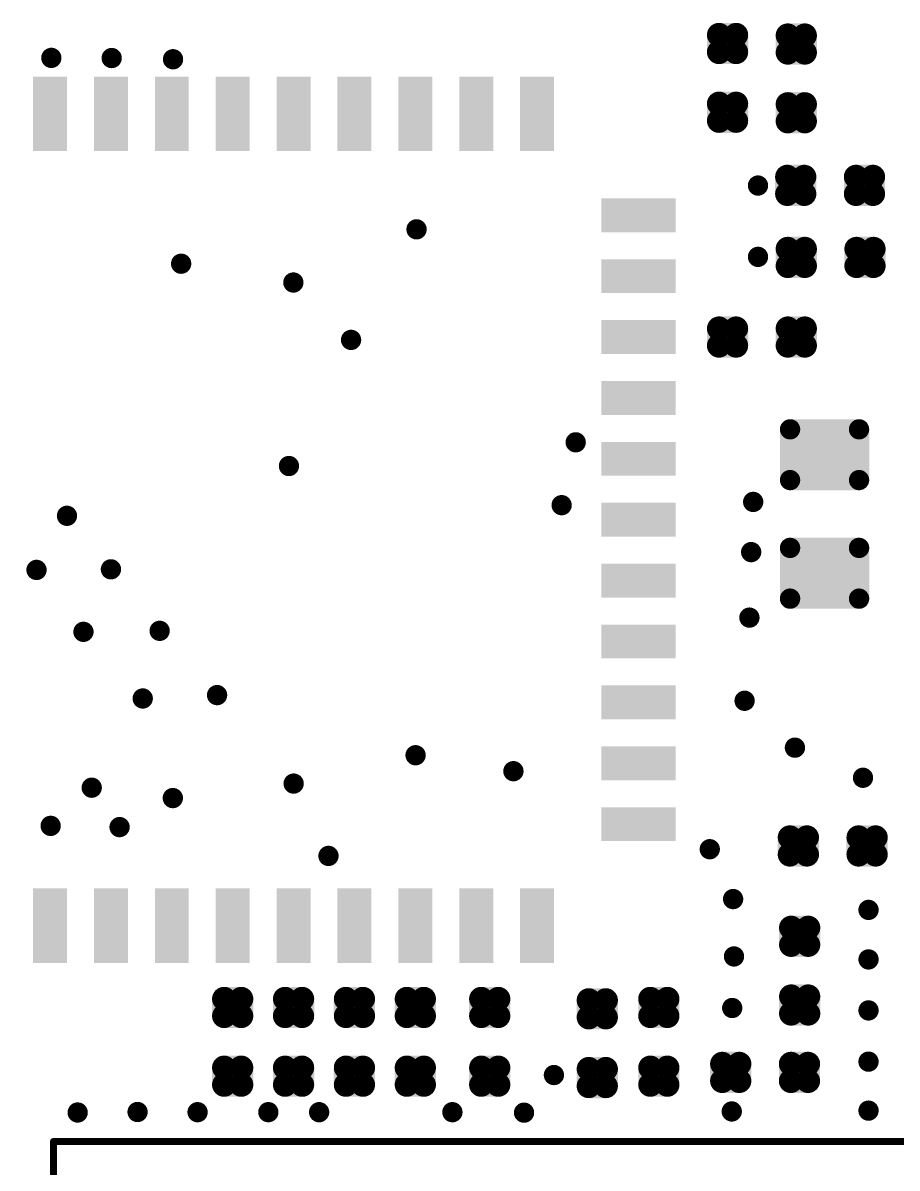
# Model space of a CAD drawing. Header units: millimetres. Extents: x 135.3 to 226.6, y 69.5 to 125.
# Drawn here: x 191.83 to 204.75, y 85.66 to 102.59 of the extents above; entities that cross this region are included whole.
import ezdxf

# ---------------------------------------------------------------- set-up
doc = ezdxf.new("R2010")
doc.units = ezdxf.units.MM
for name, color, linetype in [('Mechanical13', 56, 'Continuous'), ('TopSolder', 216, 'Continuous'), ('ViaHoleLayer', 16, 'Continuous')]:
    doc.layers.add(name, color=color, linetype=linetype)

# ---------------------------------------------------------------- blocks, each defined once
blk = doc.blocks.new('0402R_N_HIGHDENSITY_7')
at = {"layer": 'TopSolder', "const_width": 0.178}
for points in [[(-0.724, 0.127, 1), (-0.546, 0.127, 1)], [(-0.47, 0.127, 1), (-0.292, 0.127, 1)], [(0.292, 0.127, 1), (0.47, 0.127, 1)], [(0.546, 0.127, 1), (0.724, 0.127, 1)], [(-0.724, -0.127, 1), (-0.546, -0.127, 1)], [(-0.47, -0.127, 1), (-0.292, -0.127, 1)], [(0.292, -0.127, 1), (0.47, -0.127, 1)], [(0.546, -0.127, 1), (0.724, -0.127, 1)]]:
    blk.add_lwpolyline(points, format="xyb", close=True, dxfattribs=at)
at = {"layer": 'TopSolder'}
for points in [[(-0.635, -0.305), (-0.381, -0.305), (-0.635, 0.305), (-0.381, 0.305)], [(0.381, -0.305), (0.635, -0.305), (0.381, 0.305), (0.635, 0.305)], [(-0.813, -0.127), (-0.203, -0.127), (-0.813, 0.127), (-0.203, 0.127)], [(0.203, -0.127), (0.813, -0.127), (0.203, 0.127), (0.813, 0.127)]]:
    blk.add_solid(points, dxfattribs=at)
blk = doc.blocks.new('0402R_N_HIGHDENSITY_12')
at = {"layer": 'TopSolder', "const_width": 0.1778}
for points in [[(-0.7239, 0.127, 1), (-0.5461, 0.127, 1)], [(-0.4699, 0.127, 1), (-0.2921, 0.127, 1)], [(0.2921, 0.127, 1), (0.4699, 0.127, 1)], [(0.5461, 0.127, 1), (0.7239, 0.127, 1)], [(-0.7239, -0.127, 1), (-0.5461, -0.127, 1)], [(-0.4699, -0.127, 1), (-0.2921, -0.127, 1)], [(0.2921, -0.127, 1), (0.4699, -0.127, 1)], [(0.5461, -0.127, 1), (0.7239, -0.127, 1)]]:
    blk.add_lwpolyline(points, format="xyb", close=True, dxfattribs=at)
at = {"layer": 'TopSolder'}
for points in [[(-0.635, -0.3048), (-0.381, -0.3048), (-0.635, 0.3048), (-0.381, 0.3048)], [(0.381, -0.3048), (0.635, -0.3048), (0.381, 0.3048), (0.635, 0.3048)], [(-0.8128, -0.127), (-0.2032, -0.127), (-0.8128, 0.127), (-0.2032, 0.127)], [(0.2032, -0.127), (0.8128, -0.127), (0.2032, 0.127), (0.8128, 0.127)]]:
    blk.add_solid(points, dxfattribs=at)
blk = doc.blocks.new('0402R_N_HIGHDENSITY_13')
at = {"layer": 'TopSolder', "const_width": 0.1778}
for points in [[(-0.7239, 0.127, 1), (-0.5461, 0.127, 1)], [(-0.4699, 0.127, 1), (-0.2921, 0.127, 1)], [(0.2921, 0.127, 1), (0.4699, 0.127, 1)], [(0.5461, 0.127, 1), (0.7239, 0.127, 1)], [(-0.7239, -0.127, 1), (-0.5461, -0.127, 1)], [(-0.4699, -0.127, 1), (-0.2921, -0.127, 1)], [(0.2921, -0.127, 1), (0.4699, -0.127, 1)], [(0.5461, -0.127, 1), (0.7239, -0.127, 1)]]:
    blk.add_lwpolyline(points, format="xyb", close=True, dxfattribs=at)
at = {"layer": 'TopSolder'}
for points in [[(-0.635, -0.3048), (-0.381, -0.3048), (-0.635, 0.3048), (-0.381, 0.3048)], [(0.381, -0.3048), (0.635, -0.3048), (0.381, 0.3048), (0.635, 0.3048)], [(-0.8128, -0.127), (-0.2032, -0.127), (-0.8128, 0.127), (-0.2032, 0.127)], [(0.2032, -0.127), (0.8128, -0.127), (0.2032, 0.127), (0.8128, 0.127)]]:
    blk.add_solid(points, dxfattribs=at)
blk = doc.blocks.new('ANT_2_4G_HWJ_CA_C03_MIRROR_26')
at = {"layer": 'Mechanical13', "const_width": 0.102}
for points in [[(-8.25, -1), (-8.25, 4.8)], [(-8.25, 4.8), (0, 4.8)], [(0, 4.8), (6.05, 4.8)], [(6.05, -1), (6.05, 4.8)]]:
    blk.add_lwpolyline(points, dxfattribs=at)
at = {"layer": 'Mechanical13', "const_width": 0.0508}
for points in [[(-8.275, 4.8, 1), (-8.225, 4.8, 1)], [(-8.275, 4.8, 1), (-8.225, 4.8, 1)], [(-0.025, 4.8, 1), (0.025, 4.8, 1)], [(-0.026, 4.8, 1), (0.025, 4.8, 1)], [(6.025, 4.8, 1), (6.075, 4.8, 1)], [(6.025, 4.8, 1), (6.075, 4.8, 1)], [(-8.275, -1, 1), (-8.225, -1, 1)], [(6.025, -1, 1), (6.075, -1, 1)]]:
    blk.add_lwpolyline(points, format="xyb", close=True, dxfattribs=at)
at = {"layer": 'TopSolder'}
for points in [[(-2.099, -1.051), (-2.099, 1.051), (-3.401, -1.051), (-3.401, 1.051)], [(3.401, -1.051), (3.401, 1.051), (2.099, -1.051), (2.099, 1.051)]]:
    blk.add_solid(points, dxfattribs=at)
blk = doc.blocks.new('0402R_N_HIGHDENSITY_28')
at = {"layer": 'TopSolder', "const_width": 0.1778}
for points in [[(-0.7239, 0.127, 1), (-0.5461, 0.127, 1)], [(-0.4699, 0.127, 1), (-0.2921, 0.127, 1)], [(0.2921, 0.127, 1), (0.4699, 0.127, 1)], [(0.5461, 0.127, 1), (0.7239, 0.127, 1)], [(-0.7239, -0.127, 1), (-0.5461, -0.127, 1)], [(-0.4699, -0.127, 1), (-0.2921, -0.127, 1)], [(0.2921, -0.127, 1), (0.4699, -0.127, 1)], [(0.5461, -0.127, 1), (0.7239, -0.127, 1)]]:
    blk.add_lwpolyline(points, format="xyb", close=True, dxfattribs=at)
at = {"layer": 'TopSolder'}
for points in [[(-0.635, -0.3048), (-0.381, -0.3048), (-0.635, 0.3048), (-0.381, 0.3048)], [(0.381, -0.3048), (0.635, -0.3048), (0.381, 0.3048), (0.635, 0.3048)], [(-0.8128, -0.127), (-0.2032, -0.127), (-0.8128, 0.127), (-0.2032, 0.127)], [(0.2032, -0.127), (0.8128, -0.127), (0.2032, 0.127), (0.8128, 0.127)]]:
    blk.add_solid(points, dxfattribs=at)
blk = doc.blocks.new('0805_M1_31')
at = {"layer": 'TopSolder', "const_width": 0.15}
for points in [[(-0.044, 0.51, 1), (0.107, 0.51, 1)], [(0.706, 0.51, 1), (0.857, 0.51, 1)], [(1.709, 0.51, 1), (1.859, 0.51, 1)], [(2.459, 0.51, 1), (2.609, 0.51, 1)], [(-0.044, -0.51, 1), (0.107, -0.51, 1)], [(0.706, -0.51, 1), (0.857, -0.51, 1)], [(1.709, -0.51, 1), (1.859, -0.51, 1)], [(2.459, -0.51, 1), (2.609, -0.51, 1)]]:
    blk.add_lwpolyline(points, format="xyb", close=True, dxfattribs=at)
at = {"layer": 'TopSolder'}
for points in [[(-0.119, -0.51), (0.932, -0.51), (-0.119, 0.51), (0.932, 0.51)], [(0.031, -0.66), (0.781, -0.66), (0.031, 0.66), (0.781, 0.66)], [(1.634, -0.51), (2.684, -0.51), (1.634, 0.51), (2.684, 0.51)], [(1.784, -0.66), (2.534, -0.66), (1.784, 0.66), (2.534, 0.66)]]:
    blk.add_solid(points, dxfattribs=at)
blk = doc.blocks.new('0402R_N_HIGHDENSITY_37')
at = {"layer": 'TopSolder', "const_width": 0.1778}
for points in [[(-0.7239, 0.127, 1), (-0.5461, 0.127, 1)], [(-0.4699, 0.127, 1), (-0.2921, 0.127, 1)], [(0.2921, 0.127, 1), (0.4699, 0.127, 1)], [(0.5461, 0.127, 1), (0.7239, 0.127, 1)], [(-0.7239, -0.127, 1), (-0.5461, -0.127, 1)], [(-0.4699, -0.127, 1), (-0.2921, -0.127, 1)], [(0.2921, -0.127, 1), (0.4699, -0.127, 1)], [(0.5461, -0.127, 1), (0.7239, -0.127, 1)]]:
    blk.add_lwpolyline(points, format="xyb", close=True, dxfattribs=at)
at = {"layer": 'TopSolder'}
for points in [[(-0.635, -0.3048), (-0.381, -0.3048), (-0.635, 0.3048), (-0.381, 0.3048)], [(0.381, -0.3048), (0.635, -0.3048), (0.381, 0.3048), (0.635, 0.3048)], [(-0.8128, -0.127), (-0.2032, -0.127), (-0.8128, 0.127), (-0.2032, 0.127)], [(0.2032, -0.127), (0.8128, -0.127), (0.2032, 0.127), (0.8128, 0.127)]]:
    blk.add_solid(points, dxfattribs=at)
blk = doc.blocks.new('0402R_N_HIGHDENSITY_83')
at = {"layer": 'TopSolder', "const_width": 0.1778}
for points in [[(-0.7239, 0.127, 1), (-0.5461, 0.127, 1)], [(-0.4699, 0.127, 1), (-0.2921, 0.127, 1)], [(0.2921, 0.127, 1), (0.4699, 0.127, 1)], [(0.5461, 0.127, 1), (0.7239, 0.127, 1)], [(-0.7239, -0.127, 1), (-0.5461, -0.127, 1)], [(-0.4699, -0.127, 1), (-0.2921, -0.127, 1)], [(0.2921, -0.127, 1), (0.4699, -0.127, 1)], [(0.5461, -0.127, 1), (0.7239, -0.127, 1)]]:
    blk.add_lwpolyline(points, format="xyb", close=True, dxfattribs=at)
at = {"layer": 'TopSolder'}
for points in [[(-0.635, -0.3048), (-0.381, -0.3048), (-0.635, 0.3048), (-0.381, 0.3048)], [(0.381, -0.3048), (0.635, -0.3048), (0.381, 0.3048), (0.635, 0.3048)], [(-0.8128, -0.127), (-0.2032, -0.127), (-0.8128, 0.127), (-0.2032, 0.127)], [(0.2032, -0.127), (0.8128, -0.127), (0.2032, 0.127), (0.8128, 0.127)]]:
    blk.add_solid(points, dxfattribs=at)
blk = doc.blocks.new('0402R_N_HIGHDENSITY_84')
at = {"layer": 'TopSolder', "const_width": 0.1778}
for points in [[(-0.7239, 0.127, 1), (-0.5461, 0.127, 1)], [(-0.4699, 0.127, 1), (-0.2921, 0.127, 1)], [(0.2921, 0.127, 1), (0.4699, 0.127, 1)], [(0.5461, 0.127, 1), (0.7239, 0.127, 1)], [(-0.7239, -0.127, 1), (-0.5461, -0.127, 1)], [(-0.4699, -0.127, 1), (-0.2921, -0.127, 1)], [(0.2921, -0.127, 1), (0.4699, -0.127, 1)], [(0.5461, -0.127, 1), (0.7239, -0.127, 1)]]:
    blk.add_lwpolyline(points, format="xyb", close=True, dxfattribs=at)
at = {"layer": 'TopSolder'}
for points in [[(-0.635, -0.3048), (-0.381, -0.3048), (-0.635, 0.3048), (-0.381, 0.3048)], [(0.381, -0.3048), (0.635, -0.3048), (0.381, 0.3048), (0.635, 0.3048)], [(-0.8128, -0.127), (-0.2032, -0.127), (-0.8128, 0.127), (-0.2032, 0.127)], [(0.2032, -0.127), (0.8128, -0.127), (0.2032, 0.127), (0.8128, 0.127)]]:
    blk.add_solid(points, dxfattribs=at)
blk = doc.blocks.new('0402R_N_HIGHDENSITY_90')
at = {"layer": 'TopSolder', "const_width": 0.1778}
for points in [[(-0.7239, 0.127, 1), (-0.5461, 0.127, 1)], [(-0.4699, 0.127, 1), (-0.2921, 0.127, 1)], [(0.2921, 0.127, 1), (0.4699, 0.127, 1)], [(0.5461, 0.127, 1), (0.7239, 0.127, 1)], [(-0.7239, -0.127, 1), (-0.5461, -0.127, 1)], [(-0.4699, -0.127, 1), (-0.2921, -0.127, 1)], [(0.2921, -0.127, 1), (0.4699, -0.127, 1)], [(0.5461, -0.127, 1), (0.7239, -0.127, 1)]]:
    blk.add_lwpolyline(points, format="xyb", close=True, dxfattribs=at)
at = {"layer": 'TopSolder'}
for points in [[(-0.635, -0.3048), (-0.381, -0.3048), (-0.635, 0.3048), (-0.381, 0.3048)], [(0.381, -0.3048), (0.635, -0.3048), (0.381, 0.3048), (0.635, 0.3048)], [(-0.8128, -0.127), (-0.2032, -0.127), (-0.8128, 0.127), (-0.2032, 0.127)], [(0.2032, -0.127), (0.8128, -0.127), (0.2032, 0.127), (0.8128, 0.127)]]:
    blk.add_solid(points, dxfattribs=at)
blk = doc.blocks.new('0402R_N_HIGHDENSITY_91')
at = {"layer": 'TopSolder', "const_width": 0.1778}
for points in [[(-0.7239, 0.127, 1), (-0.5461, 0.127, 1)], [(-0.4699, 0.127, 1), (-0.2921, 0.127, 1)], [(0.2921, 0.127, 1), (0.4699, 0.127, 1)], [(0.5461, 0.127, 1), (0.7239, 0.127, 1)], [(-0.7239, -0.127, 1), (-0.5461, -0.127, 1)], [(-0.4699, -0.127, 1), (-0.2921, -0.127, 1)], [(0.2921, -0.127, 1), (0.4699, -0.127, 1)], [(0.5461, -0.127, 1), (0.7239, -0.127, 1)]]:
    blk.add_lwpolyline(points, format="xyb", close=True, dxfattribs=at)
at = {"layer": 'TopSolder'}
for points in [[(-0.635, -0.3048), (-0.381, -0.3048), (-0.635, 0.3048), (-0.381, 0.3048)], [(0.381, -0.3048), (0.635, -0.3048), (0.381, 0.3048), (0.635, 0.3048)], [(-0.8128, -0.127), (-0.2032, -0.127), (-0.8128, 0.127), (-0.2032, 0.127)], [(0.2032, -0.127), (0.8128, -0.127), (0.2032, 0.127), (0.8128, 0.127)]]:
    blk.add_solid(points, dxfattribs=at)
blk = doc.blocks.new('0402R_N_HIGHDENSITY_92')
at = {"layer": 'TopSolder', "const_width": 0.1778}
for points in [[(-0.7239, 0.127, 1), (-0.5461, 0.127, 1)], [(-0.4699, 0.127, 1), (-0.2921, 0.127, 1)], [(0.2921, 0.127, 1), (0.4699, 0.127, 1)], [(0.5461, 0.127, 1), (0.7239, 0.127, 1)], [(-0.7239, -0.127, 1), (-0.5461, -0.127, 1)], [(-0.4699, -0.127, 1), (-0.2921, -0.127, 1)], [(0.2921, -0.127, 1), (0.4699, -0.127, 1)], [(0.5461, -0.127, 1), (0.7239, -0.127, 1)]]:
    blk.add_lwpolyline(points, format="xyb", close=True, dxfattribs=at)
at = {"layer": 'TopSolder'}
for points in [[(-0.635, -0.3048), (-0.381, -0.3048), (-0.635, 0.3048), (-0.381, 0.3048)], [(0.381, -0.3048), (0.635, -0.3048), (0.381, 0.3048), (0.635, 0.3048)], [(-0.8128, -0.127), (-0.2032, -0.127), (-0.8128, 0.127), (-0.2032, 0.127)], [(0.2032, -0.127), (0.8128, -0.127), (0.2032, 0.127), (0.8128, 0.127)]]:
    blk.add_solid(points, dxfattribs=at)
blk = doc.blocks.new('0402R_N_HIGHDENSITY_93')
at = {"layer": 'TopSolder', "const_width": 0.1778}
for points in [[(-0.7239, 0.127, 1), (-0.5461, 0.127, 1)], [(-0.4699, 0.127, 1), (-0.2921, 0.127, 1)], [(0.2921, 0.127, 1), (0.4699, 0.127, 1)], [(0.5461, 0.127, 1), (0.7239, 0.127, 1)], [(-0.7239, -0.127, 1), (-0.5461, -0.127, 1)], [(-0.4699, -0.127, 1), (-0.2921, -0.127, 1)], [(0.2921, -0.127, 1), (0.4699, -0.127, 1)], [(0.5461, -0.127, 1), (0.7239, -0.127, 1)]]:
    blk.add_lwpolyline(points, format="xyb", close=True, dxfattribs=at)
at = {"layer": 'TopSolder'}
for points in [[(-0.635, -0.3048), (-0.381, -0.3048), (-0.635, 0.3048), (-0.381, 0.3048)], [(0.381, -0.3048), (0.635, -0.3048), (0.381, 0.3048), (0.635, 0.3048)], [(-0.8128, -0.127), (-0.2032, -0.127), (-0.8128, 0.127), (-0.2032, 0.127)], [(0.2032, -0.127), (0.8128, -0.127), (0.2032, 0.127), (0.8128, 0.127)]]:
    blk.add_solid(points, dxfattribs=at)
blk = doc.blocks.new('0402R_N_HIGHDENSITY_95')
at = {"layer": 'TopSolder', "const_width": 0.1778}
for points in [[(-0.7239, 0.127, 1), (-0.5461, 0.127, 1)], [(-0.4699, 0.127, 1), (-0.2921, 0.127, 1)], [(0.2921, 0.127, 1), (0.4699, 0.127, 1)], [(0.5461, 0.127, 1), (0.7239, 0.127, 1)], [(-0.7239, -0.127, 1), (-0.5461, -0.127, 1)], [(-0.4699, -0.127, 1), (-0.2921, -0.127, 1)], [(0.2921, -0.127, 1), (0.4699, -0.127, 1)], [(0.5461, -0.127, 1), (0.7239, -0.127, 1)]]:
    blk.add_lwpolyline(points, format="xyb", close=True, dxfattribs=at)
at = {"layer": 'TopSolder'}
for points in [[(-0.635, -0.3048), (-0.381, -0.3048), (-0.635, 0.3048), (-0.381, 0.3048)], [(0.381, -0.3048), (0.635, -0.3048), (0.381, 0.3048), (0.635, 0.3048)], [(-0.8128, -0.127), (-0.2032, -0.127), (-0.8128, 0.127), (-0.2032, 0.127)], [(0.2032, -0.127), (0.8128, -0.127), (0.2032, 0.127), (0.8128, 0.127)]]:
    blk.add_solid(points, dxfattribs=at)
blk = doc.blocks.new('0402R_N_HIGHDENSITY_96')
at = {"layer": 'TopSolder', "const_width": 0.1778}
for points in [[(-0.7239, 0.127, 1), (-0.5461, 0.127, 1)], [(-0.4699, 0.127, 1), (-0.2921, 0.127, 1)], [(0.2921, 0.127, 1), (0.4699, 0.127, 1)], [(0.5461, 0.127, 1), (0.7239, 0.127, 1)], [(-0.7239, -0.127, 1), (-0.5461, -0.127, 1)], [(-0.4699, -0.127, 1), (-0.2921, -0.127, 1)], [(0.2921, -0.127, 1), (0.4699, -0.127, 1)], [(0.5461, -0.127, 1), (0.7239, -0.127, 1)]]:
    blk.add_lwpolyline(points, format="xyb", close=True, dxfattribs=at)
at = {"layer": 'TopSolder'}
for points in [[(-0.635, -0.3048), (-0.381, -0.3048), (-0.635, 0.3048), (-0.381, 0.3048)], [(0.381, -0.3048), (0.635, -0.3048), (0.381, 0.3048), (0.635, 0.3048)], [(-0.8128, -0.127), (-0.2032, -0.127), (-0.8128, 0.127), (-0.2032, 0.127)], [(0.2032, -0.127), (0.8128, -0.127), (0.2032, 0.127), (0.8128, 0.127)]]:
    blk.add_solid(points, dxfattribs=at)
blk = doc.blocks.new('0402R_N_HIGHDENSITY_108')
at = {"layer": 'TopSolder', "const_width": 0.1778}
for points in [[(-0.7239, 0.127, 1), (-0.5461, 0.127, 1)], [(-0.4699, 0.127, 1), (-0.2921, 0.127, 1)], [(0.2921, 0.127, 1), (0.4699, 0.127, 1)], [(0.5461, 0.127, 1), (0.7239, 0.127, 1)], [(-0.7239, -0.127, 1), (-0.5461, -0.127, 1)], [(-0.4699, -0.127, 1), (-0.2921, -0.127, 1)], [(0.2921, -0.127, 1), (0.4699, -0.127, 1)], [(0.5461, -0.127, 1), (0.7239, -0.127, 1)]]:
    blk.add_lwpolyline(points, format="xyb", close=True, dxfattribs=at)
at = {"layer": 'TopSolder'}
for points in [[(-0.635, -0.3048), (-0.381, -0.3048), (-0.635, 0.3048), (-0.381, 0.3048)], [(0.381, -0.3048), (0.635, -0.3048), (0.381, 0.3048), (0.635, 0.3048)], [(-0.8128, -0.127), (-0.2032, -0.127), (-0.8128, 0.127), (-0.2032, 0.127)], [(0.2032, -0.127), (0.8128, -0.127), (0.2032, 0.127), (0.8128, 0.127)]]:
    blk.add_solid(points, dxfattribs=at)
blk = doc.blocks.new('0402C_N_HIGHDENSITY_170')
at = {"layer": 'TopSolder', "const_width": 0.1778}
for points in [[(-0.7239, 0.127, 1), (-0.5461, 0.127, 1)], [(-0.4699, 0.127, 1), (-0.2921, 0.127, 1)], [(0.2921, 0.127, 1), (0.4699, 0.127, 1)], [(0.5461, 0.127, 1), (0.7239, 0.127, 1)], [(-0.7239, -0.127, 1), (-0.5461, -0.127, 1)], [(-0.4699, -0.127, 1), (-0.2921, -0.127, 1)], [(0.2921, -0.127, 1), (0.4699, -0.127, 1)], [(0.5461, -0.127, 1), (0.7239, -0.127, 1)]]:
    blk.add_lwpolyline(points, format="xyb", close=True, dxfattribs=at)
at = {"layer": 'TopSolder'}
for points in [[(-0.635, -0.3048), (-0.381, -0.3048), (-0.635, 0.3048), (-0.381, 0.3048)], [(0.381, -0.3048), (0.635, -0.3048), (0.381, 0.3048), (0.635, 0.3048)], [(-0.8128, -0.127), (-0.2032, -0.127), (-0.8128, 0.127), (-0.2032, 0.127)], [(0.2032, -0.127), (0.8128, -0.127), (0.2032, 0.127), (0.8128, 0.127)]]:
    blk.add_solid(points, dxfattribs=at)
blk = doc.blocks.new('RTL_SDIO_44P_186')
at = {"layer": 'TopSolder'}
for points in [[(-4.751, 5.449), (-4.249, 5.449), (-4.751, 6.551), (-4.249, 6.551)], [(-3.851, 5.449), (-3.349, 5.449), (-3.851, 6.551), (-3.349, 6.551)], [(-2.951, 5.449), (-2.449, 5.449), (-2.951, 6.551), (-2.449, 6.551)], [(-2.051, 5.449), (-1.549, 5.449), (-2.051, 6.551), (-1.549, 6.551)], [(-1.151, 5.449), (-0.649, 5.449), (-1.151, 6.551), (-0.649, 6.551)], [(-0.251, 5.449), (0.251, 5.449), (-0.251, 6.551), (0.251, 6.551)], [(0.649, 5.449), (1.151, 5.449), (0.649, 6.551), (1.151, 6.551)], [(1.549, 5.449), (2.051, 5.449), (1.549, 6.551), (2.051, 6.551)], [(2.449, 5.449), (2.951, 5.449), (2.449, 6.551), (2.951, 6.551)], [(3.349, 5.449), (3.851, 5.449), (3.349, 6.551), (3.851, 6.551)], [(4.249, 5.449), (4.751, 5.449), (4.249, 6.551), (4.751, 6.551)], [(-5.449, 4.249), (-5.449, 4.751), (-6.551, 4.249), (-6.551, 4.751)], [(5.449, 4.751), (5.449, 4.249), (6.551, 4.751), (6.551, 4.249)], [(-5.449, 3.349), (-5.449, 3.851), (-6.551, 3.349), (-6.551, 3.851)], [(5.449, 3.851), (5.449, 3.349), (6.551, 3.851), (6.551, 3.349)], [(-5.449, 2.449), (-5.449, 2.951), (-6.551, 2.449), (-6.551, 2.951)], [(5.449, 2.951), (5.449, 2.449), (6.551, 2.951), (6.551, 2.449)], [(-5.449, 1.549), (-5.449, 2.051), (-6.551, 1.549), (-6.551, 2.051)], [(5.449, 2.051), (5.449, 1.549), (6.551, 2.051), (6.551, 1.549)], [(-5.449, 0.649), (-5.449, 1.151), (-6.551, 0.649), (-6.551, 1.151)], [(5.449, 1.151), (5.449, 0.649), (6.551, 1.151), (6.551, 0.649)], [(-5.449, -0.251), (-5.449, 0.251), (-6.551, -0.251), (-6.551, 0.251)], [(5.449, 0.251), (5.449, -0.251), (6.551, 0.251), (6.551, -0.251)], [(-5.449, -1.151), (-5.449, -0.649), (-6.551, -1.151), (-6.551, -0.649)], [(5.449, -0.649), (5.449, -1.151), (6.551, -0.649), (6.551, -1.151)], [(-5.449, -2.051), (-5.449, -1.549), (-6.551, -2.051), (-6.551, -1.549)], [(5.449, -1.549), (5.449, -2.051), (6.551, -1.549), (6.551, -2.051)], [(-5.449, -2.951), (-5.449, -2.449), (-6.551, -2.951), (-6.551, -2.449)], [(5.449, -2.449), (5.449, -2.951), (6.551, -2.449), (6.551, -2.951)], [(-5.449, -3.851), (-5.449, -3.349), (-6.551, -3.851), (-6.551, -3.349)], [(5.449, -3.349), (5.449, -3.851), (6.551, -3.349), (6.551, -3.851)], [(-5.449, -4.751), (-5.449, -4.249), (-6.551, -4.751), (-6.551, -4.249)], [(5.449, -4.249), (5.449, -4.751), (6.551, -4.249), (6.551, -4.751)], [(-4.249, -5.449), (-4.751, -5.449), (-4.249, -6.551), (-4.751, -6.551)], [(-3.349, -5.449), (-3.851, -5.449), (-3.349, -6.551), (-3.851, -6.551)], [(-2.449, -5.449), (-2.951, -5.449), (-2.449, -6.551), (-2.951, -6.551)], [(-1.549, -5.449), (-2.051, -5.449), (-1.549, -6.551), (-2.051, -6.551)], [(-0.649, -5.449), (-1.151, -5.449), (-0.649, -6.551), (-1.151, -6.551)], [(0.251, -5.449), (-0.251, -5.449), (0.251, -6.551), (-0.251, -6.551)], [(1.151, -5.449), (0.649, -5.449), (1.151, -6.551), (0.649, -6.551)], [(2.051, -5.449), (1.549, -5.449), (2.051, -6.551), (1.549, -6.551)], [(2.951, -5.449), (2.449, -5.449), (2.951, -6.551), (2.449, -6.551)], [(3.851, -5.449), (3.349, -5.449), (3.851, -6.551), (3.349, -6.551)], [(4.751, -5.449), (4.249, -5.449), (4.751, -6.551), (4.249, -6.551)]]:
    blk.add_solid(points, dxfattribs=at)

msp = doc.modelspace()

# ---------------------------------------------------------------- linework, layer by layer
at = {"layer": 'ViaHoleLayer', "const_width": 0.15}
for points in [[(192.171, 102.074, 1), (192.321, 102.074, 1)], [(193.063, 102.072, 1), (193.213, 102.072, 1)], [(193.97, 102.054, 1), (194.12, 102.054, 1)], [(202.618, 100.187, 1), (202.768, 100.187, 1)], [(197.57, 99.54, 1), (197.72, 99.54, 1)], [(202.618, 99.133, 1), (202.768, 99.133, 1)], [(194.09, 99.032, 1), (194.24, 99.032, 1)], [(195.749, 98.754, 1), (195.899, 98.754, 1)], [(196.602, 97.906, 1), (196.752, 97.906, 1)], [(199.923, 96.392, 1), (200.073, 96.392, 1)], [(195.684, 96.042, 1), (195.834, 96.042, 1)], [(202.547, 95.511, 1), (202.697, 95.511, 1)], [(199.715, 95.463, 1), (199.865, 95.463, 1)], [(192.402, 95.306, 1), (192.552, 95.306, 1)], [(202.517, 94.769, 1), (202.667, 94.769, 1)], [(191.952, 94.506, 1), (192.102, 94.506, 1)], [(193.052, 94.515, 1), (193.202, 94.515, 1)], [(202.491, 93.801, 1), (202.641, 93.801, 1)], [(192.646, 93.591, 1), (192.796, 93.591, 1)], [(193.772, 93.606, 1), (193.922, 93.606, 1)], [(194.621, 92.656, 1), (194.771, 92.656, 1)], [(193.522, 92.606, 1), (193.672, 92.606, 1)], [(202.42, 92.572, 1), (202.57, 92.572, 1)], [(197.556, 91.767, 1), (197.706, 91.767, 1)], [(203.164, 91.879, 1), (203.314, 91.879, 1)], [(199.002, 91.531, 1), (199.152, 91.531, 1)], [(204.17, 91.434, 1), (204.32, 91.434, 1)], [(192.768, 91.287, 1), (192.918, 91.287, 1)], [(195.753, 91.348, 1), (195.903, 91.348, 1)], [(193.967, 91.134, 1), (194.117, 91.134, 1)], [(192.161, 90.723, 1), (192.311, 90.723, 1)], [(193.18, 90.705, 1), (193.33, 90.705, 1)], [(196.268, 90.279, 1), (196.418, 90.279, 1)], [(201.905, 90.378, 1), (202.055, 90.378, 1)], [(202.25, 89.641, 1), (202.4, 89.641, 1)], [(204.252, 89.481, 1), (204.402, 89.481, 1)], [(202.263, 88.793, 1), (202.413, 88.793, 1)], [(204.252, 88.749, 1), (204.402, 88.749, 1)], [(202.237, 88.031, 1), (202.387, 88.031, 1)], [(204.252, 87.995, 1), (204.402, 87.995, 1)], [(204.252, 87.238, 1), (204.402, 87.238, 1)], [(199.601, 87.04, 1), (199.751, 87.04, 1)], [(192.56, 86.486, 1), (192.71, 86.486, 1)], [(193.446, 86.494, 1), (193.596, 86.494, 1)], [(194.333, 86.491, 1), (194.483, 86.491, 1)], [(195.379, 86.491, 1), (195.529, 86.491, 1)], [(196.13, 86.491, 1), (196.28, 86.491, 1)], [(198.1, 86.491, 1), (198.25, 86.491, 1)], [(199.159, 86.484, 1), (199.309, 86.484, 1)], [(202.23, 86.502, 1), (202.38, 86.502, 1)], [(204.252, 86.514, 1), (204.402, 86.514, 1)]]:
    msp.add_lwpolyline(points, format="xyb", close=True, dxfattribs=at)

# ---------------------------------------------------------------- block references
for name, p, rotation in [('0402R_N_HIGHDENSITY_12', (202.243, 101.779), 270), ('0402R_N_HIGHDENSITY_13', (203.259, 101.771), 90), ('RTL_SDIO_44P_186', (194.927, 95.248), 180), ('0402R_N_HIGHDENSITY_83', (203.759, 100.19), 180), ('0402R_N_HIGHDENSITY_84', (203.767, 99.125), 180), ('0402C_N_HIGHDENSITY_170', (202.751, 97.948), 180), ('0805_M1_31', (203.677, 94.05), 90), ('0402R_N_HIGHDENSITY_28', (203.309, 88.583), 270), ('0402R_N_HIGHDENSITY_90', (194.927, 87.531), 90), ('0402R_N_HIGHDENSITY_37', (195.827, 87.531), 90), ('0402R_N_HIGHDENSITY_95', (196.727, 87.531), 90), ('0402R_N_HIGHDENSITY_91', (197.627, 87.531), 90), ('0402R_N_HIGHDENSITY_96', (198.727, 87.531), 90), ('0402R_N_HIGHDENSITY_92', (200.317, 87.511), 90), ('0402R_N_HIGHDENSITY_93', (201.227, 87.531), 90), ('0402R_N_HIGHDENSITY_108', (202.798, 87.079), 180), ('ANT_2_4G_HWJ_CA_C03_MIRROR_26', (200.527, 81.258), 360)]:
    msp.add_blockref(name, p, dxfattribs=dict(rotation=rotation))
msp.add_blockref('0402R_N_HIGHDENSITY_7', (203.798, 90.426))

doc.saveas('drawing.dxf')
